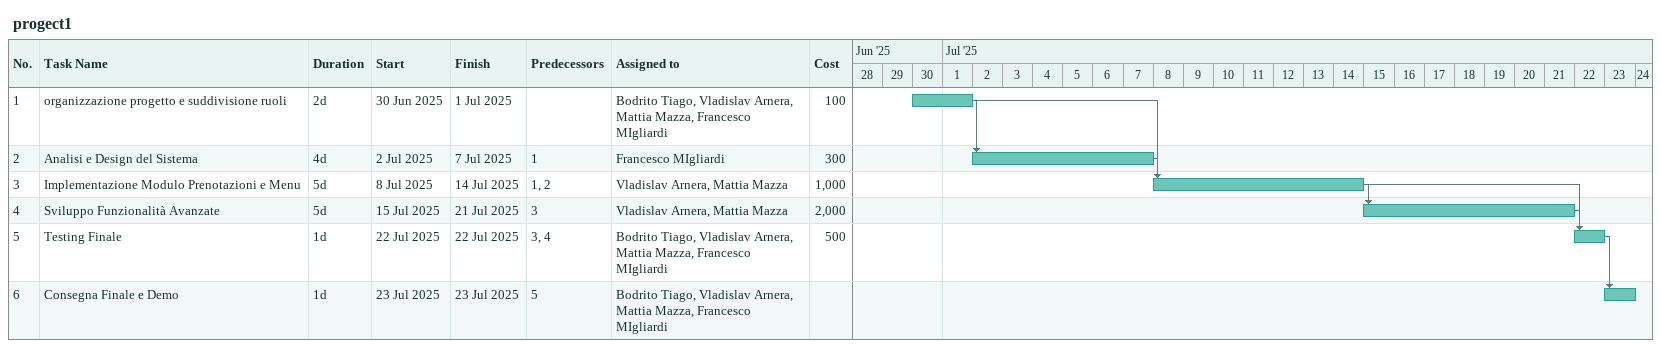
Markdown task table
progect1

| ID | Task | Duration | Start | Finish | Predecessors | Resources | Cost |
|---|---|---|---|---|---|---|---|
| 1 | organizzazione progetto e suddivisione ruoli | 2d | 2025-06-30 | 2025-07-01 |  | Bodrito Tiago, Vladislav Arnera, Mattia Mazza, Francesco MIgliardi | 100 |
| 2 | Analisi e Design del Sistema | 4d | 2025-07-02 | 2025-07-07 | 1 | Francesco MIgliardi | 300 |
| 3 | Implementazione Modulo Prenotazioni e Menu | 5d | 2025-07-08 | 2025-07-14 | 1, 2 | Vladislav Arnera, Mattia Mazza | 1000 |
| 4 | Sviluppo Funzionalità Avanzate | 5d | 2025-07-15 | 2025-07-21 | 3 | Vladislav Arnera, Mattia Mazza | 2000 |
| 5 | Testing Finale | 1d | 2025-07-22 | 2025-07-22 | 3, 4 | Bodrito Tiago, Vladislav Arnera, Mattia Mazza, Francesco MIgliardi | 500 |
| 6 | Consegna Finale e Demo | 1d | 2025-07-23 | 2025-07-23 | 5 | Bodrito Tiago, Vladislav Arnera, Mattia Mazza, Francesco MIgliardi |  |
